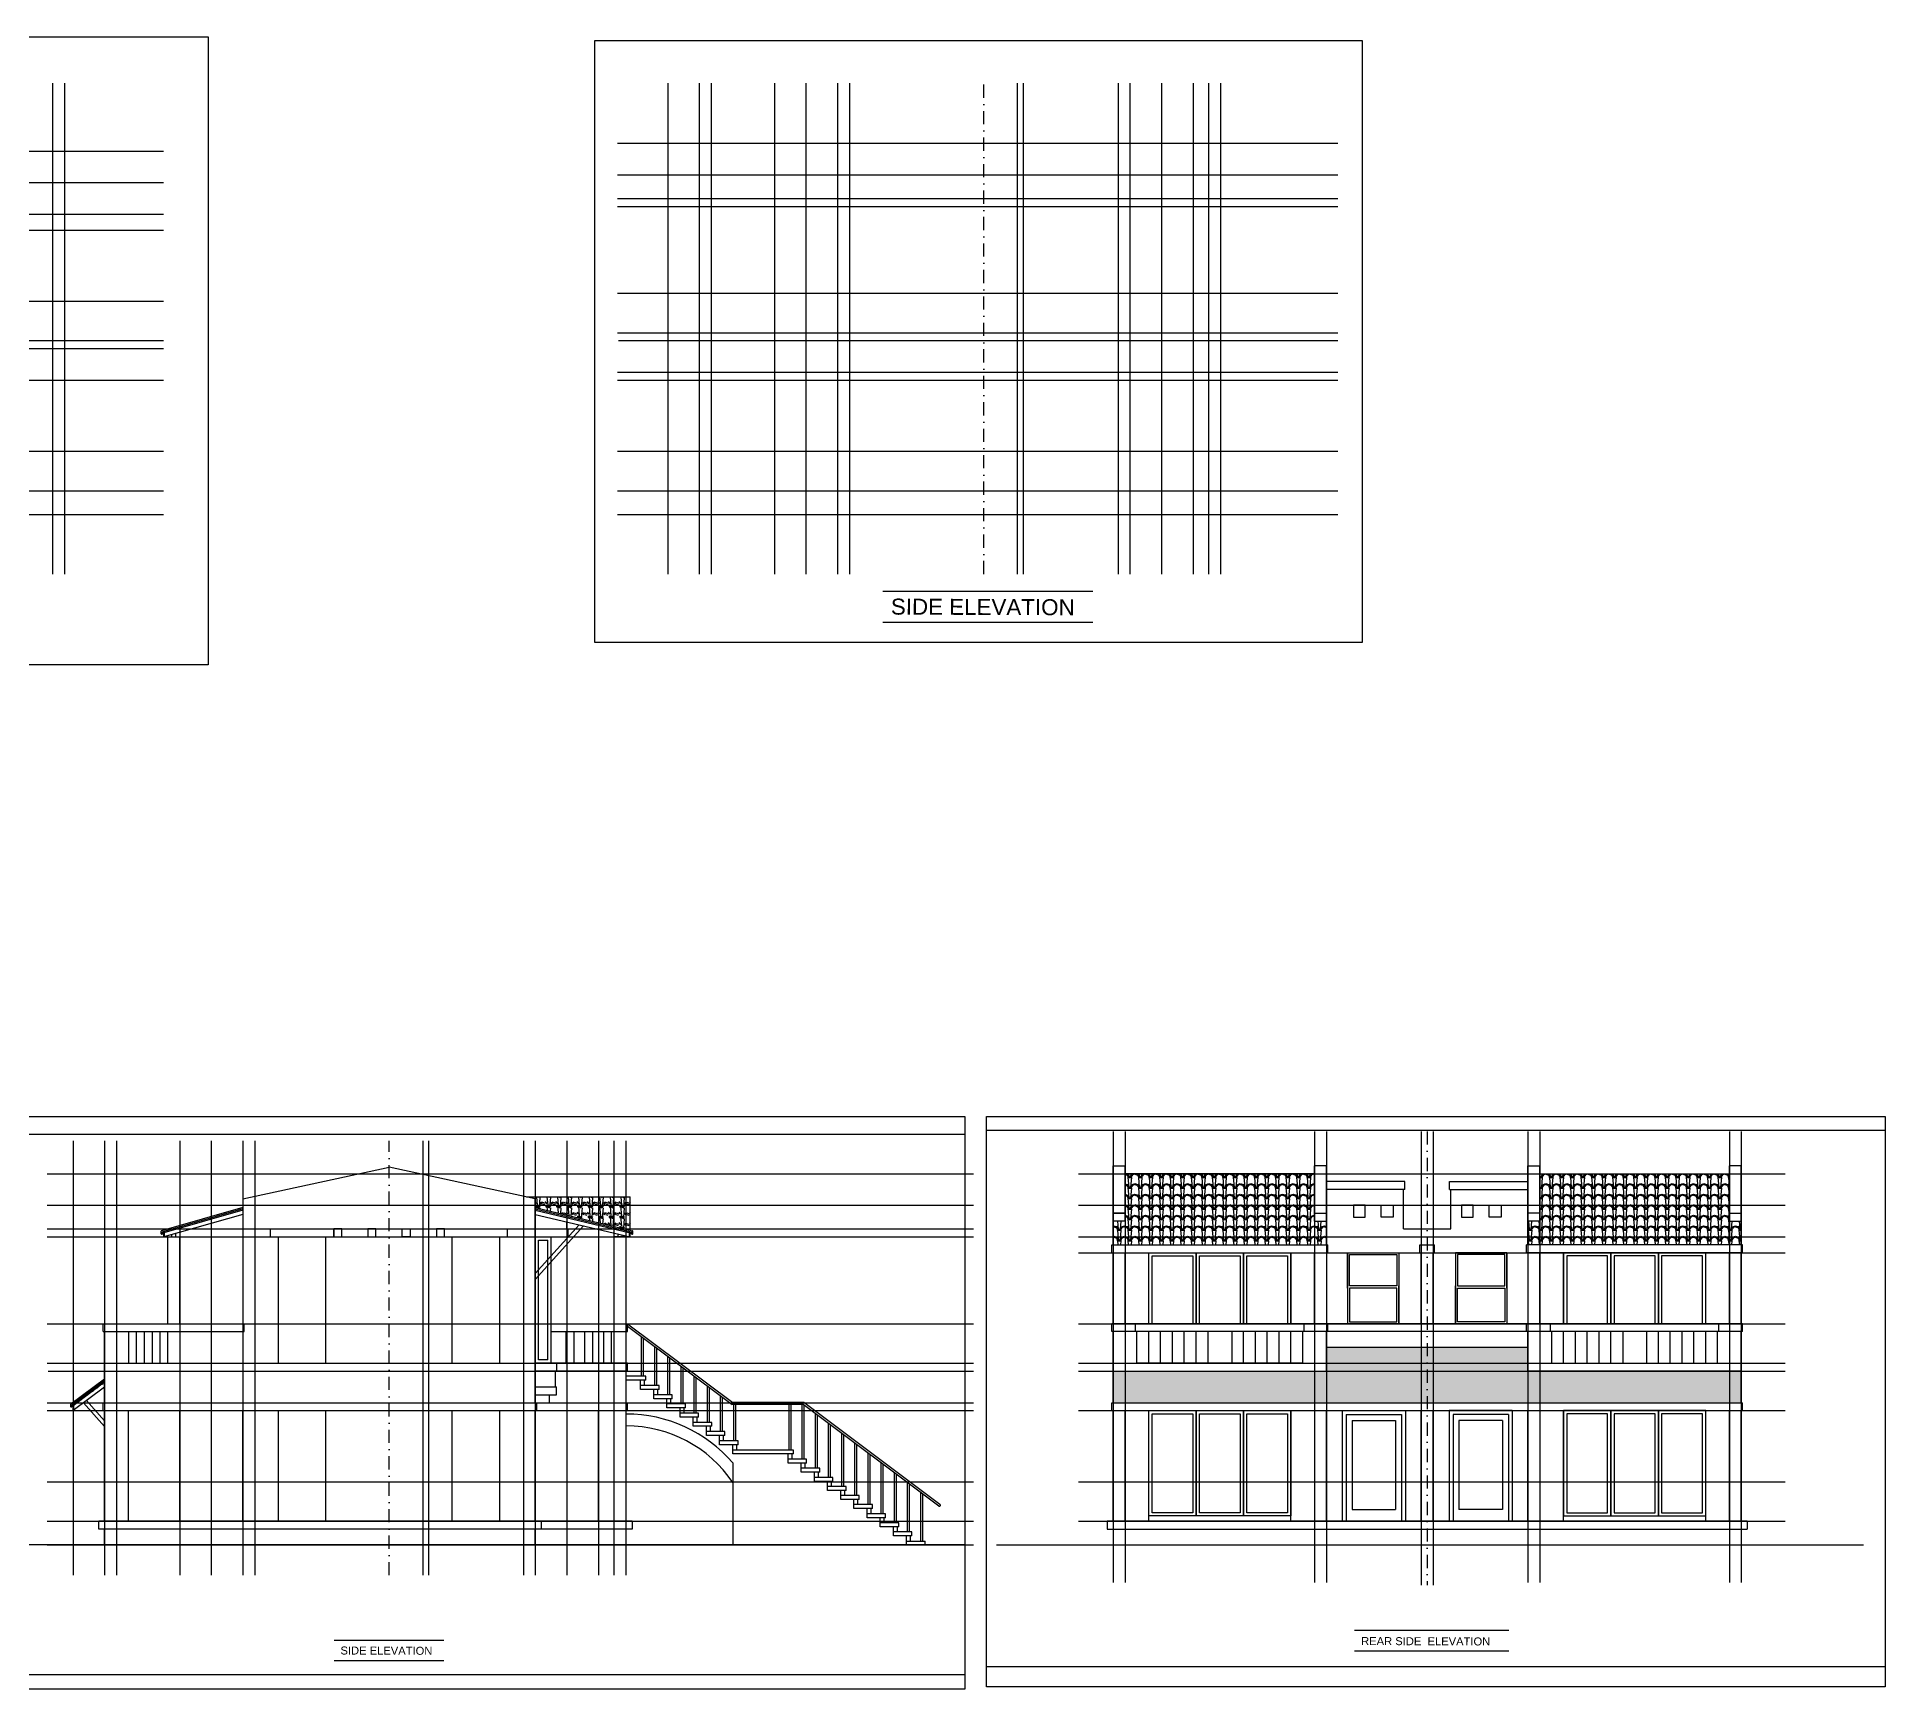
# Model space of a CAD drawing. Header units: inches. Extents: x 171009 to 352533, y -79956 to -38287.
# Drawn here: x 175677 to 177080, y -39542 to -38287 of the extents above; entities that cross this region are included whole.
import ezdxf

# ---------------------------------------------------------------- set-up
doc = ezdxf.new("R2010")
doc.units = ezdxf.units.IN
doc.header["$LTSCALE"] = 20
doc.header["$MEASUREMENT"] = 0
doc.linetypes.add('DASHDOT', pattern=[1, 0.5, -0.25, 0, -0.25])
doc.layers.get('0').update_dxf_attribs({"linetype": 'CONTINUOUS'})
for name, color, linetype in [('border', 230, 'CONTINUOUS'), ('COLUMN', 31, 'CONTINUOUS'), ('DOOR', 1, 'CONTINUOUS'), ('guide', 211, 'CONTINUOUS'), ('HANDRAIL', 1, 'CONTINUOUS'), ('KALKAAL', 7, 'CONTINUOUS'), ('TEXTS', 2, 'CONTINUOUS'), ('TILE', 22, 'CONTINUOUS'), ('wall', 13, 'CONTINUOUS'), ('WINDOW', 4, 'CONTINUOUS'), ('WOOD', 7, 'CONTINUOUS')]:
    doc.layers.add(name, color=color, linetype=linetype)
doc.layers.add('correct', color=230, linetype='CONTINUOUS', plot=False)
doc.styles.add('STYLE1', font='arial_B.ttf')
pattern_1 = [(274.9697, (152313.18203, -38313.605), (-7.999930456, 96.000008412), [7.387776, -177.306568]), (180, (152313.822, -38320.965), (-8, -8), [0.64, -7.36]), (0, (152305.822, -38321.605), (8, 8), [2.24, -5.76]), (90, (152308.062, -38321.605), (-8, 8), [0.8, -7.2]), (270, (152313.182, -38320.805), (8, -8), [0.8, -7.2]), (0, (152313.182, -38321.605), (8, 8), [0.64, -7.36]), (0, (152305.822, -38320.965), (8, 8), [1.6, -6.4]), (85.0303, (152307.42203, -38320.965), (7.999930456, 96.000008412), [7.387776, -177.306568]), (52.6961, (152307.42203, -38320.565), (-103.999887119, -136.0000859335), [2.112064, -209.094]), (18.4349, (152308.702, -38318.885), (16.00000348, 7.99998723), [2.023856, -23.27436]), (341.5651, (152310.622, -38318.245), (-16.00000348, 7.99998723), [2.023856, -23.27436]), (307.3039, (152312.54203, -38318.885), (103.999887119, -136.0000859335), [2.112064, -209.094]), (20.2249, (152309.10203, -38319.445), (-87.9999781147, -32.000066685), [1.61988, -160.367776]), (339.7751, (152310.62203, -38318.885), (87.9999781147, -32.000066685), [1.61988, -160.367776]), (307.4054, (152312.14203, -38319.445), (80.000079621, -103.99993972), [1.712072, -169.4954]), (52.5946, (152308.06203, -38320.805), (-80.000079621, -103.99993972), [1.712072, -169.4954])]
pattern_2 = [(274.9697, (7.36, 8), (-7.99993045606, 96.00000841214), [7.387776, -177.306568]), (180, (8, 0.64), (-8, -8), [0.64, -7.36]), (0, (0, 0), (8, 8), [2.24, -5.76]), (90, (2.24, 0), (-8, 8), [0.8, -7.2]), (270, (7.36, 0.8), (8, -8), [0.8, -7.2]), (0, (7.36, 0), (8, 8), [0.64, -7.36]), (0, (0, 0.64), (8, 8), [1.6, -6.4]), (85.0303, (1.6, 0.64), (7.99993045606, 96.00000841214), [7.387776, -177.306568]), (52.6961, (1.6, 1.04), (-103.99988711906, -136.0000859335), [2.112064, -209.094]), (18.4349, (2.88, 2.72), (16.000003477, 7.999987226), [2.023856, -23.27436]), (341.5651, (4.8, 3.36), (-16.000003477, 7.999987226), [2.023856, -23.27436]), (307.3039, (6.72, 2.72), (103.99988711906, -136.0000859335), [2.112064, -209.094]), (20.2249, (3.28, 2.16), (-87.9999781147, -32.0000666848), [1.61988, -160.367776]), (339.7751, (4.8, 2.72), (87.9999781147, -32.0000666848), [1.61988, -160.367776]), (307.4054, (6.32, 2.16), (80.0000796209, -103.99993971984), [1.712072, -169.4954]), (52.5946, (2.24, 0.8), (-80.0000796209, -103.99993971984), [1.712072, -169.4954])]

msp = doc.modelspace()

# ---------------------------------------------------------------- hatches: boundary and pattern name
at = {"layer": 'TILE'}
h = msp.add_hatch(dxfattribs=at)
h.set_pattern_fill('SPANTILE', color=256, scale=8, style=0)
h.set_pattern_definition(pattern_1)
h.paths.add_polyline_path([(176656.088, -39204.672), (176656.088, -39186.739), (176647.086, -39186.739), (176647.086, -39150.672), (176503.086, -39150.672), (176503.086, -39186.739), (176494.085, -39186.739), (176494.085, -39204.672)])
h = msp.add_hatch(dxfattribs=at)
h.set_pattern_fill('SPANTILE', color=256, scale=8, style=0)
h.set_pattern_definition(pattern_1)
h.paths.add_polyline_path([(176971.088, -39204.672), (176971.088, -39186.739), (176962.086, -39186.739), (176962.086, -39150.672), (176818.086, -39150.672), (176818.086, -39186.739), (176809.085, -39186.739), (176809.085, -39204.672)])
h = msp.add_hatch(dxfattribs=at)
h.set_pattern_fill('SPANTILE', color=256, scale=8, style=0)
h.set_pattern_definition(pattern_2)
h.paths.add_polyline_path([(176127.257, -39168.252), (176048.69, -39168.252), (176055.258, -39169.672), (176055.258, -39176.392), (176127.257, -39193.569)])
h = msp.add_hatch(dxfattribs=at)
h.set_pattern_fill('SPANTILE', color=256, scale=8, style=0)
h.set_pattern_definition(pattern_2)
h.paths.add_polyline_path([(176656.086, -39282.672), (176656.086, -39300.672), (176494.085, -39300.672), (176494.085, -39324.672), (176971.088, -39324.672), (176971.088, -39300.672), (176809.086, -39300.672), (176809.086, -39282.672)])

# ---------------------------------------------------------------- linework, layer by layer
for p, q in [((176656.088, -39144.672), (176647.086, -39144.672)), ((176647.086, -39180.672), (176647.086, -39144.672)), ((176656.088, -39180.672), (176656.088, -39144.672)), ((176809.085, -39144.672), (176818.086, -39144.672)), ((176809.085, -39180.672), (176809.085, -39144.672)), ((176818.086, -39180.672), (176818.086, -39144.672)), ((176971.088, -39144.672), (176962.086, -39144.672)), ((176962.086, -39180.672), (176962.086, -39144.672)), ((176971.088, -39180.672), (176971.088, -39144.672)), ((176647.086, -39180.672), (176656.088, -39180.672)), ((176818.086, -39180.672), (176809.085, -39180.672)), ((176962.086, -39180.672), (176971.088, -39180.672)), ((176530.085, -39294.672), (176530.085, -39270.672)), ((176539.085, -39294.672), (176539.085, -39270.672)), ((176548.085, -39294.672), (176548.085, -39270.672)), ((176557.085, -39294.672), (176557.085, -39270.672)), ((176593.086, -39294.672), (176593.086, -39270.672)), ((176602.086, -39294.672), (176602.086, -39270.672)), ((176611.086, -39294.672), (176611.086, -39270.672)), ((176620.086, -39294.672), (176620.086, -39270.672)), ((176845.086, -39294.672), (176845.086, -39270.672)), ((176854.086, -39294.672), (176854.086, -39270.672)), ((176863.086, -39294.672), (176863.086, -39270.672)), ((176872.086, -39294.672), (176872.086, -39270.672)), ((176908.088, -39294.672), (176908.088, -39270.672)), ((176917.088, -39294.672), (176917.088, -39270.672)), ((176926.088, -39294.672), (176926.088, -39270.672)), ((176935.088, -39294.672), (176935.088, -39270.672)), ((176139.258, -39304.572), (176124.258, -39304.572)), ((176139.258, -39307.572), (176124.258, -39307.572)), ((176135.258, -39314.572), (176135.258, -39307.572)), ((176138.258, -39311.572), (176138.258, -39307.572)), ((176139.258, -39307.572), (176139.258, -39304.572)), ((176149.258, -39311.572), (176135.258, -39311.572)), ((176149.258, -39314.572), (176135.258, -39314.572)), ((176145.258, -39321.572), (176145.258, -39314.572)), ((176159.258, -39318.572), (176145.258, -39318.572)), ((176159.258, -39321.572), (176145.258, -39321.572)), ((176148.258, -39318.572), (176148.258, -39314.572)), ((176149.258, -39314.572), (176149.258, -39311.572)), ((176155.258, -39328.572), (176155.258, -39321.572)), ((176158.258, -39325.572), (176158.258, -39321.572)), ((176159.258, -39321.572), (176159.258, -39318.572)), ((176169.258, -39325.572), (176155.258, -39325.572)), ((176169.258, -39328.572), (176155.258, -39328.572)), ((176165.258, -39335.572), (176165.258, -39328.572)), ((176179.258, -39332.572), (176165.258, -39332.572)), ((176179.258, -39335.572), (176165.258, -39335.572)), ((176168.258, -39332.572), (176168.258, -39328.572)), ((176169.258, -39328.572), (176169.258, -39325.572)), ((176175.258, -39342.572), (176175.258, -39335.572)), ((176178.258, -39339.572), (176178.258, -39335.572)), ((176179.258, -39335.572), (176179.258, -39332.572)), ((176189.258, -39339.572), (176175.258, -39339.572)), ((176189.258, -39342.572), (176175.258, -39342.572)), ((176185.258, -39349.572), (176185.258, -39342.572)), ((176199.258, -39346.572), (176185.258, -39346.572)), ((176199.258, -39349.572), (176185.258, -39349.572)), ((176188.258, -39346.572), (176188.258, -39342.572)), ((176189.258, -39342.572), (176189.258, -39339.572)), ((176195.258, -39356.572), (176195.258, -39349.572)), ((176198.258, -39353.572), (176198.258, -39349.572)), ((176199.258, -39349.572), (176199.258, -39346.572)), ((176209.258, -39353.572), (176195.258, -39353.572)), ((176209.258, -39356.572), (176195.258, -39356.572)), ((176205.258, -39363.572), (176205.258, -39356.572)), ((176251.258, -39360.572), (176205.258, -39360.572)), ((176251.258, -39363.572), (176205.258, -39363.572)), ((176208.258, -39360.572), (176208.258, -39356.572)), ((176209.258, -39356.572), (176209.258, -39353.572)), ((176247.258, -39370.572), (176247.258, -39363.572)), ((176250.258, -39367.572), (176250.258, -39363.572)), ((176251.258, -39363.572), (176251.258, -39360.572)), ((176205.258, -39370.4), (176205.258, -39432.672)), ((176261.258, -39367.572), (176247.258, -39367.572)), ((176261.258, -39370.572), (176247.258, -39370.572)), ((176257.258, -39377.472), (176257.258, -39370.572)), ((176271.258, -39374.472), (176257.258, -39374.472)), ((176271.258, -39377.472), (176257.258, -39377.472)), ((176260.258, -39374.472), (176260.258, -39370.572)), ((176261.258, -39370.572), (176261.258, -39367.572)), ((176267.258, -39384.372), (176267.258, -39377.472)), ((176270.258, -39381.372), (176270.258, -39377.472)), ((176271.258, -39377.472), (176271.258, -39374.472)), ((176281.258, -39381.372), (176267.258, -39381.372)), ((176281.258, -39384.372), (176267.258, -39384.372)), ((176277.258, -39391.272), (176277.258, -39384.372)), ((176291.258, -39388.272), (176277.258, -39388.272)), ((176291.258, -39391.272), (176277.258, -39391.272)), ((176280.258, -39388.272), (176280.258, -39384.372)), ((176281.258, -39384.372), (176281.258, -39381.372)), ((176287.258, -39398.172), (176287.258, -39391.272)), ((176290.258, -39395.172), (176290.258, -39391.272)), ((176291.258, -39391.272), (176291.258, -39388.272)), ((176301.258, -39395.172), (176287.258, -39395.172)), ((176301.258, -39398.172), (176287.258, -39398.172)), ((176297.258, -39405.072), (176297.258, -39398.172)), ((176311.258, -39402.072), (176297.258, -39402.072)), ((176311.258, -39405.072), (176297.258, -39405.072)), ((176300.258, -39402.072), (176300.258, -39398.172)), ((176301.258, -39398.172), (176301.258, -39395.172)), ((176307.258, -39411.972), (176307.258, -39405.072)), ((176310.258, -39408.972), (176310.258, -39405.072)), ((176311.258, -39405.072), (176311.258, -39402.072)), ((176321.258, -39408.972), (176307.258, -39408.972)), ((176321.258, -39411.972), (176307.258, -39411.972)), ((176317.258, -39418.872), (176317.258, -39411.972)), ((176331.258, -39415.872), (176317.258, -39415.872)), ((176331.258, -39418.872), (176317.258, -39418.872)), ((176320.258, -39415.872), (176320.258, -39411.972)), ((176321.258, -39411.972), (176321.258, -39408.972)), ((176327.258, -39425.772), (176327.258, -39418.872)), ((176330.258, -39422.772), (176330.258, -39418.872)), ((176331.258, -39418.872), (176331.258, -39415.872)), ((176341.258, -39422.772), (176327.258, -39422.772)), ((176341.258, -39425.772), (176327.258, -39425.772)), ((176337.258, -39432.672), (176337.258, -39425.772)), ((176337.258, -39429.672), (176351.258, -39429.672)), ((176337.258, -39432.672), (176351.258, -39432.672)), ((176340.258, -39429.672), (176340.258, -39425.772)), ((176341.258, -39425.772), (176341.258, -39422.772)), ((176351.258, -39432.672), (176351.258, -39429.672))]:
    msp.add_line(p, q)
at = {"color": 7}
for p, q in [((175752.268, -39270.672), (175752.268, -39294.672)), ((175758.268, -39270.672), (175758.268, -39294.672)), ((175764.268, -39270.672), (175764.268, -39294.672)), ((175770.268, -39270.672), (175770.268, -39294.672)), ((176070.258, -39300.672), (176070.258, -39312.672)), ((176055.258, -39312.672), (176071.258, -39312.672)), ((176055.258, -39318.672), (176071.258, -39318.672)), ((176065.758, -39318.672), (176065.758, -39324.672)), ((176071.258, -39318.672), (176071.258, -39312.672))]:
    msp.add_line(p, q, dxfattribs=at)
at = {"color": 3}
for points in [[(175662.308, -39107.219), (176381.456, -39107.219), (176381.456, -39542.117), (175662.308, -39542.117)], [(176397.8, -39107.219), (177080.227, -39107.219), (177080.227, -39540.53), (176397.8, -39540.53)]]:
    msp.add_lwpolyline(points, close=True, dxfattribs=at)
for points in [[(176676.497, -39183.672), (176685.497, -39183.672), (176685.497, -39174.672), (176676.497, -39174.672)], [(176706.629, -39183.672), (176697.629, -39183.672), (176697.629, -39174.672), (176706.629, -39174.672)], [(176758.543, -39183.672), (176767.543, -39183.672), (176767.543, -39174.672), (176758.543, -39174.672)], [(176788.675, -39183.672), (176779.675, -39183.672), (176779.675, -39174.672), (176788.675, -39174.672)], [(175902.258, -39198.672), (175908.258, -39198.672), (175908.258, -39192.672), (175902.258, -39192.672)], [(175928.231, -39198.672), (175934.231, -39198.672), (175934.231, -39192.672), (175928.231, -39192.672)], [(175960.294, -39198.672), (175954.294, -39198.672), (175954.294, -39192.672), (175960.294, -39192.672)], [(175980.258, -39198.672), (175986.258, -39198.672), (175986.258, -39192.672), (175980.258, -39192.672)]]:
    msp.add_lwpolyline(points, close=True)
for radius, start, end in [(106.363, 40.626227, 90.147164), (97.363, 33.990438, 90.160768)]:
    msp.add_arc((176124.531, -39439.655), radius, start, end)
at = {"layer": 'border', "ltscale": 5}
for p, q in [((176381.456, -39120.857), (175662.308, -39120.857)), ((177080.227, -39117.948), (176397.8, -39117.948)), ((176381.456, -39531.442), (175662.308, -39531.442)), ((177080.227, -39525.367), (176397.8, -39525.367))]:
    msp.add_line(p, q, dxfattribs=at)
at = {"layer": 'COLUMN', "color": 7}
for p, q in [((176494.086, -39210.672), (176494.086, -39264.672)), ((176503.086, -39264.672), (176503.086, -39210.672)), ((176647.086, -39264.672), (176647.086, -39210.672)), ((176656.086, -39210.672), (176656.086, -39264.672)), ((176809.086, -39210.672), (176809.086, -39264.672)), ((176818.086, -39264.672), (176818.086, -39210.672)), ((176962.086, -39264.672), (176962.086, -39210.672)), ((176971.086, -39264.672), (176971.086, -39210.672)), ((176971.086, -39210.672), (176971.086, -39264.672)), ((176494.085, -39414.672), (176494.085, -39330.672)), ((176503.085, -39414.672), (176503.085, -39330.672)), ((176647.086, -39330.672), (176647.086, -39414.672)), ((176656.086, -39414.672), (176656.086, -39330.672)), ((176728.086, -39414.672), (176728.086, -39330.672)), ((176737.086, -39414.672), (176737.086, -39330.672)), ((176809.086, -39414.672), (176809.086, -39330.672)), ((176818.086, -39330.672), (176818.086, -39414.672)), ((176962.088, -39414.672), (176962.088, -39330.672)), ((176971.088, -39414.672), (176971.088, -39330.672))]:
    msp.add_line(p, q, dxfattribs=at)
at = {"layer": 'correct', "color": 3}
for points in [[(175135.158, -38287.295), (175806.81, -38287.295), (175806.81, -38764.269), (175135.158, -38764.269)], [(176100.463, -38289.947), (176683.247, -38289.947), (176683.247, -38747.187), (176100.463, -38747.187)]]:
    msp.add_lwpolyline(points, close=True, dxfattribs=at)
at = {"layer": 'DOOR'}
for p, q in [((176667.967, -39330.672), (176715.967, -39330.672)), ((176667.967, -39330.672), (176667.967, -39414.672)), ((176670.967, -39333.672), (176712.967, -39333.672)), ((176670.967, -39333.672), (176670.967, -39414.672)), ((176712.967, -39333.672), (176712.967, -39414.672)), ((176715.967, -39330.672), (176715.967, -39414.672)), ((176797.205, -39330.672), (176749.205, -39330.672)), ((176749.205, -39330.672), (176749.205, -39414.672)), ((176794.205, -39333.672), (176752.205, -39333.672)), ((176752.205, -39333.672), (176752.205, -39414.672)), ((176794.205, -39333.672), (176794.205, -39414.672)), ((176797.205, -39330.672), (176797.205, -39414.672)), ((176675.467, -39338.172), (176708.467, -39338.172)), ((176675.467, -39338.172), (176675.467, -39405.672)), ((176708.467, -39338.172), (176708.467, -39405.672)), ((176789.705, -39338.172), (176756.705, -39338.172)), ((176756.705, -39338.172), (176756.705, -39405.672)), ((176789.705, -39338.172), (176789.705, -39405.672)), ((176675.467, -39405.672), (176708.467, -39405.672)), ((176789.705, -39405.672), (176756.705, -39405.672))]:
    msp.add_line(p, q, dxfattribs=at)
at = {"layer": 'guide'}
for p, q in [((175688.691, -38322.465), (175688.691, -38695.323)), ((175697.693, -38322.465), (175697.693, -38695.323)), ((176155.805, -38322.465), (176155.805, -38695.323)), ((176179.805, -38322.465), (176179.805, -38695.323)), ((176188.805, -38322.465), (176188.805, -38695.323)), ((176236.805, -38322.465), (176236.805, -38695.323)), ((176260.805, -38322.465), (176260.805, -38695.323)), ((176284.805, -38322.465), (176284.805, -38695.323)), ((176293.805, -38322.465), (176293.805, -38695.323)), ((176421.305, -38322.465), (176421.305, -38695.323)), ((176425.805, -38322.465), (176425.805, -38695.323)), ((176497.805, -38322.465), (176497.805, -38695.323)), ((176506.805, -38322.465), (176506.805, -38695.323)), ((176530.805, -38322.465), (176530.805, -38695.323)), ((176554.805, -38322.465), (176554.805, -38695.323)), ((176566.805, -38695.323), (176566.805, -38322.465)), ((176575.805, -38695.323), (176575.805, -38322.465)), ((175704.258, -39125.65), (175704.258, -39455.677)), ((175728.258, -39125.65), (175728.258, -39455.677)), ((175737.258, -39125.65), (175737.258, -39455.677)), ((175785.258, -39125.65), (175785.258, -39455.677)), ((175809.258, -39125.65), (175809.258, -39455.677)), ((175833.258, -39125.65), (175833.258, -39455.677)), ((175842.258, -39125.65), (175842.258, -39455.677)), ((175969.758, -39125.65), (175969.758, -39455.677)), ((175974.258, -39125.65), (175974.258, -39455.677)), ((176046.258, -39125.65), (176046.258, -39455.677)), ((176055.258, -39125.65), (176055.258, -39455.677)), ((176079.258, -39125.65), (176079.258, -39455.677)), ((176103.258, -39125.65), (176103.258, -39455.677)), ((176115.258, -39455.677), (176115.258, -39125.65)), ((176124.258, -39455.677), (176124.258, -39125.65)), ((176494.085, -39118.579), (176494.085, -39461.135)), ((176503.086, -39118.579), (176503.086, -39461.135)), ((176647.086, -39118.579), (176647.086, -39461.135)), ((176656.086, -39118.579), (176656.086, -39461.135)), ((176728.086, -39118.579), (176728.086, -39463.12)), ((176737.086, -39118.579), (176737.086, -39463.12)), ((176809.086, -39118.579), (176809.086, -39461.135)), ((176818.086, -39118.579), (176818.086, -39461.135)), ((176962.086, -39118.579), (176962.086, -39461.135)), ((176971.088, -39118.579), (176971.088, -39461.135))]:
    msp.add_line(p, q, dxfattribs=at)
at = {"layer": 'guide', "linetype": 'DASHDOT'}
for p, q in [((176395.81, -38695.323), (176395.81, -38322.465)), ((175944.263, -39455.677), (175944.263, -39125.65)), ((176732.586, -39118.579), (176732.586, -39463.12))]:
    msp.add_line(p, q, dxfattribs=at)
at = {"layer": 'guide', "color": 3}
for p, q in [((175157.696, -38373.951), (175772.897, -38373.951)), ((175157.696, -38397.951), (175772.897, -38397.951)), ((175157.696, -38517.951), (175772.897, -38517.951)), ((175157.696, -38523.951), (175772.897, -38523.951)), ((176467.839, -39150.672), (177004.498, -39150.672)), ((176467.839, -39174.672), (177004.498, -39174.672)), ((176467.839, -39294.672), (177004.498, -39294.672)), ((176467.839, -39300.672), (177004.498, -39300.672))]:
    msp.add_line(p, q, dxfattribs=at)
at = {"layer": 'guide', "color": 3, "linetype": 'Continuous'}
for p, q in [((176117.827, -38367.951), (176664.789, -38367.951)), ((176117.827, -38391.951), (176664.789, -38391.951)), ((176117.827, -38511.951), (176664.789, -38511.951)), ((176118.502, -38517.951), (176664.789, -38517.951)), ((175684.601, -39150.672), (176388.058, -39150.672)), ((175684.601, -39174.672), (176388.058, -39174.672)), ((175684.601, -39294.672), (176388.058, -39294.672)), ((175685.275, -39300.672), (176388.058, -39300.672))]:
    msp.add_line(p, q, dxfattribs=at)
at = {"layer": 'guide', "color": 1, "linetype": 'Continuous'}
for p, q in [((176117.827, -38409.951), (176664.789, -38409.951)), ((176117.827, -38415.951), (176664.789, -38415.951)), ((176117.827, -38541.951), (176664.789, -38541.951)), ((176117.827, -38547.951), (176664.789, -38547.951)), ((175684.601, -39192.672), (176388.058, -39192.672)), ((175684.601, -39198.672), (176388.058, -39198.672)), ((175684.601, -39324.672), (176388.058, -39324.672)), ((175684.601, -39330.672), (176388.058, -39330.672))]:
    msp.add_line(p, q, dxfattribs=at)
at = {"layer": 'guide', "color": 1}
for p, q in [((175157.696, -38421.951), (175772.897, -38421.951)), ((175157.696, -38433.951), (175772.897, -38433.951)), ((175157.696, -38547.951), (175772.897, -38547.951)), ((176467.839, -39198.672), (177004.498, -39198.672)), ((176467.839, -39210.672), (177004.498, -39210.672)), ((176467.839, -39330.672), (177004.498, -39330.672))]:
    msp.add_line(p, q, dxfattribs=at)
at = {"layer": 'guide', "color": 5}
for p, q in [((175157.696, -38487.951), (175772.897, -38487.951)), ((175157.696, -38601.951), (175772.897, -38601.951)), ((176467.839, -39264.672), (177004.498, -39264.672)), ((176467.839, -39384.672), (177004.498, -39384.672))]:
    msp.add_line(p, q, dxfattribs=at)
at = {"layer": 'guide', "color": 5, "linetype": 'Continuous'}
for p, q in [((176117.827, -38481.951), (176664.789, -38481.951)), ((176117.827, -38601.951), (176664.789, -38601.951)), ((175684.601, -39264.672), (176388.058, -39264.672)), ((175684.601, -39384.672), (176388.058, -39384.672))]:
    msp.add_line(p, q, dxfattribs=at)
at = {"layer": 'guide', "color": 13}
for p, q in [((175157.696, -38631.951), (175772.897, -38631.951)), ((175157.696, -38649.951), (175772.897, -38649.951)), ((176467.839, -39414.672), (177004.498, -39414.672)), ((176467.839, -39432.672), (177004.498, -39432.672))]:
    msp.add_line(p, q, dxfattribs=at)
at = {"layer": 'guide', "color": 13, "linetype": 'Continuous'}
for p, q in [((176117.827, -38631.951), (176664.789, -38631.951)), ((176117.827, -38649.951), (176664.789, -38649.951)), ((175684.601, -39414.672), (176388.058, -39414.672)), ((175684.601, -39432.672), (176388.058, -39432.672))]:
    msp.add_line(p, q, dxfattribs=at)
at = {"layer": 'HANDRAIL'}
for p, q in [((176125.258, -39264.672), (176205.258, -39324.572)), ((176125.258, -39266.546), (176204.759, -39326.072)), ((176136.008, -39304.572), (176136.008, -39274.595)), ((176137.508, -39304.572), (176137.508, -39275.718)), ((176146.008, -39311.572), (176146.008, -39282.082)), ((176147.508, -39311.572), (176147.508, -39283.205)), ((176156.008, -39318.572), (176156.008, -39289.57)), ((176157.508, -39318.572), (176157.508, -39290.693)), ((176166.008, -39325.572), (176166.008, -39297.057)), ((176167.508, -39325.572), (176167.508, -39298.18)), ((176176.008, -39332.572), (176176.008, -39304.545)), ((176177.508, -39332.572), (176177.508, -39305.668)), ((176186.008, -39339.572), (176186.008, -39312.032)), ((176187.508, -39339.572), (176187.508, -39313.155)), ((176196.008, -39346.572), (176196.008, -39319.52)), ((176197.508, -39346.572), (176197.508, -39320.643)), ((176258.772, -39326.072), (176204.759, -39326.072)), ((176259.271, -39324.572), (176205.258, -39324.572)), ((176206.008, -39353.572), (176206.008, -39326.072)), ((176207.508, -39353.572), (176207.508, -39326.072)), ((176248.008, -39360.572), (176248.008, -39326.072)), ((176249.508, -39360.572), (176249.508, -39326.072)), ((176258.008, -39367.572), (176258.008, -39326.072)), ((176361.666, -39403.114), (176258.772, -39326.072)), ((176362.565, -39401.913), (176259.271, -39324.572)), ((176259.508, -39367.572), (176259.508, -39326.623)), ((176268.008, -39374.472), (176268.008, -39332.987)), ((176269.508, -39374.472), (176269.508, -39334.11)), ((176278.008, -39381.372), (176278.008, -39340.475)), ((176279.508, -39381.372), (176279.508, -39341.598)), ((176288.008, -39388.272), (176288.008, -39347.962)), ((176289.508, -39388.272), (176289.508, -39349.085)), ((176298.008, -39395.172), (176298.008, -39355.45)), ((176299.508, -39395.172), (176299.508, -39356.573)), ((176308.008, -39402.072), (176308.008, -39362.937)), ((176309.508, -39402.072), (176309.508, -39364.06)), ((176318.008, -39408.972), (176318.008, -39370.425)), ((176319.508, -39408.972), (176319.508, -39371.548)), ((176328.008, -39415.872), (176328.008, -39377.912)), ((176329.508, -39415.872), (176329.508, -39379.035)), ((176338.008, -39422.772), (176338.008, -39385.4)), ((176339.508, -39422.772), (176339.508, -39386.523)), ((176348.008, -39429.672), (176348.008, -39392.326)), ((176349.508, -39429.672), (176349.508, -39394.01))]:
    msp.add_line(p, q, dxfattribs=at)
msp.add_arc((176362.208, -39402.582), 0.759, 224.455467, 61.896466, dxfattribs=at)
at = {"layer": 'KALKAAL'}
for p, q in [((175776.268, -39264.672), (175776.268, -39198.672)), ((175776.268, -39198.672), (175785.258, -39198.672)), ((175785.258, -39264.672), (175785.258, -39198.672)), ((176115.258, -39264.672), (176115.258, -39198.672)), ((176124.258, -39198.672), (176115.258, -39198.672)), ((176124.258, -39264.672), (176124.258, -39198.672))]:
    msp.add_line(p, q, dxfattribs=at)
at = {"layer": 'TEXTS'}
for p, q in [((176478.695, -38708.448), (176319.19, -38708.448)), ((176478.695, -38732.135), (176319.19, -38732.135)), ((176794.488, -39497.661), (176677.438, -39497.661)), ((175985.944, -39505.34), (175902.582, -39505.34)), ((176794.488, -39513.223), (176677.438, -39513.223)), ((175985.944, -39520.784), (175902.582, -39520.784))]:
    msp.add_line(p, q, dxfattribs=at)
at = {"layer": 'TILE'}
for p, q in [((175833.268, -39176.392), (175771.535, -39193.982)), ((175833.268, -39177.432), (175772.535, -39194.737)), ((176055.258, -39176.392), (176128.99, -39193.982)), ((176055.258, -39177.432), (176127.99, -39194.737)), ((175771.172, -39196.269), (175771.172, -39194.463)), ((175772.172, -39196.357), (175772.172, -39195.218)), ((176128.353, -39196.357), (176128.353, -39195.218)), ((176129.353, -39196.269), (176129.353, -39194.463)), ((175728.258, -39306.664), (175702.657, -39325.635)), ((175728.258, -39307.909), (175703.657, -39326.139)), ((175702.454, -39326.037), (175702.454, -39327.469)), ((175703.454, -39326.54), (175703.454, -39327.469))]:
    msp.add_line(p, q, dxfattribs=at)
for centre, radius, start, end in [((175771.672, -39194.463), 0.5, 105.904075, 180), ((175772.672, -39195.218), 0.5, 105.904075, 180), ((176127.853, -39195.218), 0.5, 0, 74.095925), ((176128.853, -39194.463), 0.5, 0, 74.095925), ((175771.689, -39196.114), 0.54, 196.725103, 333.297902), ((176128.836, -39196.114), 0.54, 206.702098, 343.274897), ((175702.954, -39326.037), 0.5, 126.53891, 180), ((175702.954, -39327.172), 0.582, 210.717478, 329.282522), ((175703.954, -39326.54), 0.5, 126.53891, 180)]:
    msp.add_arc(centre, radius, start, end, dxfattribs=at)
at = {"layer": 'wall'}
for p, q in [((175833.268, -39169.672), (175944.263, -39145.672)), ((176055.258, -39169.672), (175944.263, -39145.672)), ((176647.086, -39150.672), (176503.086, -39150.672)), ((176818.086, -39150.672), (176962.086, -39150.672)), ((176715.586, -39156.672), (176656.088, -39156.672)), ((176715.586, -39162.672), (176656.088, -39162.672)), ((176714.586, -39192.672), (176714.586, -39162.672)), ((176715.586, -39162.672), (176715.586, -39156.672)), ((176749.586, -39156.672), (176809.085, -39156.672)), ((176749.586, -39162.672), (176749.586, -39156.672)), ((176749.586, -39162.672), (176809.085, -39162.672)), ((176750.586, -39192.672), (176750.586, -39162.672)), ((175833.268, -39169.672), (175833.26, -39264.672)), ((176048.69, -39168.252), (176127.257, -39168.252)), ((176055.258, -39324.672), (176055.258, -39169.672)), ((176127.257, -39193.489), (176127.257, -39168.252)), ((176503.086, -39180.672), (176494.085, -39180.672)), ((176494.085, -39186.739), (176494.085, -39180.672)), ((176503.086, -39186.739), (176503.086, -39180.672)), ((176647.086, -39186.739), (176647.086, -39180.672)), ((176647.086, -39180.672), (176656.088, -39180.672)), ((176656.088, -39186.739), (176656.088, -39180.672)), ((176809.085, -39186.739), (176809.085, -39180.672)), ((176818.086, -39180.672), (176809.085, -39180.672)), ((176818.086, -39186.739), (176818.086, -39180.672)), ((176962.086, -39186.739), (176962.086, -39180.672)), ((176962.086, -39180.672), (176971.088, -39180.672)), ((176971.088, -39186.739), (176971.088, -39180.672)), ((175773.268, -39195.568), (175773.268, -39194.528)), ((175773.768, -39195.426), (175773.768, -39194.386)), ((175854.258, -39192.672), (175902.258, -39192.672)), ((175854.258, -39198.672), (175854.258, -39192.672)), ((175902.258, -39198.672), (175902.258, -39192.672)), ((175986.258, -39192.672), (176034.258, -39192.672)), ((175986.258, -39198.672), (175986.258, -39192.672)), ((176034.258, -39198.672), (176034.258, -39192.672)), ((176055.258, -39192.672), (176080.258, -39192.672)), ((176079.258, -39192.672), (176079.258, -39187.29)), ((176080.258, -39198.672), (176080.258, -39192.672)), ((176126.757, -39195.426), (176126.757, -39194.386)), ((176127.257, -39195.568), (176127.257, -39194.528)), ((176503.086, -39186.739), (176494.085, -39186.739)), ((176494.085, -39204.672), (176494.085, -39186.739)), ((176647.086, -39186.739), (176656.088, -39186.739)), ((176656.088, -39204.672), (176656.088, -39186.739)), ((176714.586, -39192.672), (176750.586, -39192.672)), ((176818.086, -39186.739), (176809.085, -39186.739)), ((176809.085, -39204.672), (176809.085, -39186.739)), ((176962.086, -39186.739), (176971.088, -39186.739)), ((176971.088, -39204.672), (176971.088, -39186.739)), ((175854.258, -39198.672), (175902.258, -39198.672)), ((175860.258, -39294.672), (175860.258, -39198.672)), ((175896.258, -39294.672), (175896.258, -39198.672)), ((175986.258, -39198.672), (176034.258, -39198.672)), ((175992.258, -39294.672), (175992.258, -39198.672)), ((175992.258, -39198.672), (176028.258, -39198.672)), ((176028.258, -39294.672), (176028.258, -39198.672)), ((176055.258, -39198.672), (176080.258, -39198.672)), ((176493.085, -39204.672), (176657.086, -39204.672)), ((176493.085, -39210.672), (176493.085, -39204.672)), ((176657.086, -39210.672), (176657.086, -39204.672)), ((176727.086, -39204.672), (176738.086, -39204.672)), ((176727.086, -39210.672), (176727.086, -39204.672)), ((176738.086, -39210.672), (176738.086, -39204.672)), ((176972.088, -39204.672), (176808.086, -39204.672)), ((176808.086, -39210.672), (176808.086, -39204.672)), ((176972.088, -39210.672), (176972.088, -39204.672)), ((176493.085, -39210.672), (176657.086, -39210.672)), ((176494.086, -39264.672), (176494.086, -39210.672)), ((176521.086, -39264.672), (176521.086, -39210.672)), ((176629.086, -39264.672), (176629.086, -39210.672)), ((176672.063, -39210.672), (176672.063, -39264.672)), ((176672.063, -39210.672), (176711.063, -39210.672)), ((176711.063, -39210.672), (176711.063, -39264.672)), ((176727.086, -39210.672), (176738.086, -39210.672)), ((176728.086, -39264.672), (176728.086, -39210.672)), ((176737.086, -39264.672), (176737.086, -39210.672)), ((176754.109, -39210.672), (176754.109, -39264.672)), ((176754.109, -39210.672), (176793.109, -39210.672)), ((176793.109, -39210.672), (176793.109, -39264.672)), ((176972.088, -39210.672), (176808.086, -39210.672)), ((176836.086, -39264.672), (176836.086, -39210.672)), ((176944.086, -39264.672), (176944.086, -39210.672)), ((175727.258, -39264.672), (175834.258, -39264.672)), ((175727.258, -39270.672), (175727.258, -39264.672)), ((175834.258, -39270.672), (175834.258, -39264.672)), ((176067.258, -39264.672), (176125.258, -39264.672)), ((176125.258, -39270.672), (176125.258, -39264.672)), ((176972.088, -39264.672), (176493.085, -39264.672)), ((176493.085, -39270.672), (176493.085, -39264.672)), ((176511.085, -39270.672), (176511.085, -39264.672)), ((176639.086, -39270.672), (176639.086, -39264.672)), ((176657.086, -39270.672), (176657.086, -39264.672)), ((176808.086, -39270.672), (176808.086, -39264.672)), ((176826.086, -39270.672), (176826.086, -39264.672)), ((176954.088, -39270.672), (176954.088, -39264.672)), ((176972.088, -39270.672), (176972.088, -39264.672)), ((175727.258, -39270.672), (175834.258, -39270.672)), ((175728.258, -39324.672), (175728.258, -39270.672)), ((175737.268, -39270.672), (175737.268, -39294.672)), ((175746.268, -39270.672), (175746.268, -39294.672)), ((175776.268, -39294.672), (175776.268, -39270.672)), ((176067.258, -39270.672), (176125.258, -39270.672)), ((176078.508, -39270.672), (176078.508, -39294.672)), ((176084.508, -39270.672), (176084.508, -39294.672)), ((176092.758, -39270.672), (176092.758, -39294.672)), ((176098.758, -39270.672), (176098.758, -39294.672)), ((176107.008, -39270.672), (176107.008, -39294.672)), ((176113.008, -39270.672), (176113.008, -39294.672)), ((176124.258, -39294.672), (176124.258, -39270.672)), ((176972.088, -39270.672), (176493.085, -39270.672)), ((176494.085, -39324.672), (176494.085, -39270.672)), ((176512.085, -39294.672), (176512.085, -39270.672)), ((176521.085, -39294.672), (176521.085, -39270.672)), ((176566.085, -39270.672), (176566.085, -39294.672)), ((176584.085, -39270.672), (176584.085, -39294.672)), ((176629.086, -39294.672), (176629.086, -39270.672)), ((176638.086, -39294.672), (176638.086, -39270.672)), ((176656.086, -39300.672), (176656.086, -39270.672)), ((176809.086, -39300.672), (176809.086, -39270.672)), ((176827.086, -39294.672), (176827.086, -39270.672)), ((176836.086, -39294.672), (176836.086, -39270.672)), ((176881.087, -39270.672), (176881.087, -39294.672)), ((176899.087, -39270.672), (176899.087, -39294.672)), ((176944.088, -39294.672), (176944.088, -39270.672)), ((176953.088, -39294.672), (176953.088, -39270.672)), ((176971.088, -39324.672), (176971.088, -39270.672)), ((176809.086, -39282.672), (176656.086, -39282.672)), ((175737.268, -39294.672), (175776.268, -39294.672)), ((175860.258, -39294.672), (175896.258, -39294.672)), ((175992.258, -39294.672), (176028.258, -39294.672)), ((176125.258, -39294.672), (176055.258, -39294.672)), ((176125.258, -39300.672), (176055.258, -39300.672)), ((176071.258, -39294.672), (176071.258, -39300.672)), ((176124.258, -39324.672), (176124.258, -39300.672)), ((176125.258, -39300.672), (176125.258, -39294.672)), ((176494.085, -39300.672), (176656.086, -39300.672)), ((176638.086, -39294.672), (176512.085, -39294.672)), ((176971.088, -39300.672), (176809.086, -39300.672)), ((176827.086, -39294.672), (176953.088, -39294.672)), ((175727.258, -39324.672), (176125.258, -39324.672)), ((175727.258, -39330.672), (175727.258, -39324.672)), ((175727.258, -39330.672), (176125.258, -39330.672)), ((175728.258, -39414.672), (175728.258, -39330.672)), ((175746.258, -39414.672), (175746.258, -39330.672)), ((175785.258, -39414.672), (175785.258, -39330.672)), ((175833.258, -39414.672), (175833.258, -39330.672)), ((175860.258, -39414.672), (175860.258, -39330.672)), ((175896.258, -39414.672), (175896.258, -39330.672)), ((175992.258, -39414.672), (175992.258, -39330.672)), ((176028.258, -39414.672), (176028.258, -39330.672)), ((176055.258, -39414.672), (176055.258, -39330.672)), ((176056.258, -39324.672), (176056.258, -39330.672)), ((176103.258, -39414.672), (176103.258, -39330.672)), ((176124.258, -39414.672), (176124.258, -39330.672)), ((176125.258, -39330.672), (176125.258, -39324.672)), ((176493.085, -39324.672), (176972.088, -39324.672)), ((176493.085, -39330.672), (176493.085, -39324.672)), ((176493.085, -39330.672), (176972.088, -39330.672)), ((176521.086, -39414.672), (176521.086, -39330.672)), ((176521.086, -39330.672), (176629.086, -39330.672)), ((176629.086, -39414.672), (176629.086, -39330.672)), ((176836.086, -39414.672), (176836.086, -39330.672)), ((176944.086, -39330.672), (176836.086, -39330.672)), ((176944.086, -39414.672), (176944.086, -39330.672)), ((176972.088, -39330.672), (176972.088, -39324.672)), ((176128.758, -39414.672), (175723.758, -39414.672)), ((175723.758, -39420.672), (175723.758, -39414.672)), ((176059.758, -39414.672), (176059.758, -39420.672)), ((176128.758, -39414.672), (176128.758, -39420.672)), ((176975.588, -39414.672), (176489.585, -39414.672)), ((176489.585, -39414.672), (176489.585, -39420.672)), ((176629.086, -39410.672), (176521.086, -39410.672)), ((176521.086, -39414.672), (176629.086, -39414.672)), ((176836.086, -39410.672), (176944.086, -39410.672)), ((176944.086, -39414.672), (176836.086, -39414.672)), ((176975.588, -39414.672), (176975.588, -39420.672)), ((176381.456, -39432.672), (175662.308, -39432.672)), ((176128.758, -39420.672), (175723.758, -39420.672)), ((175728.258, -39432.672), (175728.258, -39420.672)), ((176055.258, -39432.672), (176055.258, -39420.672)), ((176124.258, -39432.672), (176124.258, -39420.672)), ((176405.561, -39432.672), (177063.893, -39432.672)), ((176489.585, -39420.672), (176494.085, -39420.672)), ((176489.585, -39420.672), (176975.588, -39420.672)), ((176494.085, -39420.672), (176494.085, -39432.672)), ((176494.085, -39420.672), (176494.085, -39432.672)), ((176971.088, -39420.672), (176971.088, -39432.672))]:
    msp.add_line(p, q, dxfattribs=at)
at = {"layer": 'wall', "color": 7}
for p, q in [((176494.085, -39144.672), (176503.086, -39144.672)), ((176494.085, -39180.672), (176494.085, -39144.672)), ((176503.086, -39180.672), (176503.086, -39144.672)), ((176494.085, -39180.672), (176503.086, -39180.672))]:
    msp.add_line(p, q, dxfattribs=at)
at = {"layer": 'wall'}
for points in [[(175711.43, -39321.623), (175712.233, -39321.028), (175711.638, -39320.225), (175710.834, -39320.82)], [(175715.167, -39318.854), (175715.971, -39318.258), (175715.376, -39317.455), (175714.572, -39318.05)], [(175718.905, -39316.084), (175719.709, -39315.489), (175719.113, -39314.685), (175718.31, -39315.281)], [(175722.643, -39313.314), (175723.446, -39312.719), (175722.851, -39311.916), (175722.047, -39312.511)], [(175726.381, -39310.545), (175727.184, -39309.949), (175726.589, -39309.146), (175725.785, -39309.741)], [(175707.692, -39324.393), (175708.496, -39323.798), (175707.9, -39322.994), (175707.097, -39323.59)]]:
    msp.add_lwpolyline(points, close=True, dxfattribs=at)
at = {"layer": 'WINDOW'}
for points in [[(176521.086, -39264.672), (176521.086, -39210.672), (176557.086, -39210.672), (176557.086, -39264.672)], [(176523.586, -39264.672), (176523.586, -39213.172), (176554.586, -39213.172), (176554.586, -39264.672)], [(176557.086, -39264.672), (176557.086, -39210.672), (176593.086, -39210.672), (176593.086, -39264.672)], [(176559.586, -39264.672), (176559.586, -39213.172), (176590.586, -39213.172), (176590.586, -39264.672)], [(176593.086, -39264.672), (176593.086, -39210.672), (176629.086, -39210.672), (176629.086, -39264.672)], [(176595.586, -39264.672), (176595.586, -39213.172), (176626.586, -39213.172), (176626.586, -39264.672)], [(176672.063, -39237.518), (176672.063, -39210.672), (176711.063, -39210.672), (176711.063, -39237.518)], [(176793.109, -39237.518), (176793.109, -39210.672), (176754.109, -39210.672), (176754.109, -39237.518)], [(176872.086, -39264.672), (176872.086, -39210.672), (176836.086, -39210.672), (176836.086, -39264.672)], [(176869.586, -39264.672), (176869.586, -39213.172), (176838.586, -39213.172), (176838.586, -39264.672)], [(176908.086, -39264.672), (176908.086, -39210.672), (176872.086, -39210.672), (176872.086, -39264.672)], [(176905.586, -39264.672), (176905.586, -39213.172), (176874.586, -39213.172), (176874.586, -39264.672)], [(176944.086, -39264.672), (176944.086, -39210.672), (176908.086, -39210.672), (176908.086, -39264.672)], [(176941.586, -39264.672), (176941.586, -39213.172), (176910.586, -39213.172), (176910.586, -39264.672)], [(176672.063, -39235.949), (176672.063, -39264.672), (176711.063, -39264.672), (176711.063, -39235.949)], [(176709.563, -39235.949), (176673.563, -39235.949)], [(176709.563, -39237.518), (176673.563, -39237.518)], [(176793.109, -39235.949), (176793.109, -39264.672), (176754.109, -39264.672), (176754.109, -39235.949)], [(176755.609, -39235.949), (176791.609, -39235.949)], [(176755.609, -39237.518), (176791.609, -39237.518)]]:
    msp.add_lwpolyline(points, dxfattribs=at)
for points in [[(176709.563, -39235.949), (176673.563, -39235.949), (176673.563, -39212.102), (176709.563, -39212.102)], [(176755.609, -39235.949), (176791.609, -39235.949), (176791.609, -39212.102), (176755.609, -39212.102)], [(176709.563, -39237.518), (176673.563, -39237.518), (176673.563, -39263.241), (176709.563, -39263.241)], [(176755.609, -39237.518), (176791.609, -39237.518), (176791.609, -39263.241), (176755.609, -39263.241)], [(176521.086, -39330.672), (176557.086, -39330.672), (176557.086, -39410.672), (176521.086, -39410.672)], [(176523.586, -39333.172), (176554.586, -39333.172), (176554.586, -39408.172), (176523.586, -39408.172)], [(176557.086, -39330.672), (176593.086, -39330.672), (176593.086, -39410.672), (176557.086, -39410.672)], [(176559.586, -39333.172), (176590.586, -39333.172), (176590.586, -39408.172), (176559.586, -39408.172)], [(176593.086, -39330.672), (176629.086, -39330.672), (176629.086, -39410.672), (176593.086, -39410.672)], [(176595.586, -39333.172), (176626.586, -39333.172), (176626.586, -39408.172), (176595.586, -39408.172)], [(176872.086, -39330.672), (176836.086, -39330.672), (176836.086, -39410.672), (176872.086, -39410.672)], [(176869.586, -39333.172), (176838.586, -39333.172), (176838.586, -39408.172), (176869.586, -39408.172)], [(176908.086, -39330.672), (176872.086, -39330.672), (176872.086, -39410.672), (176908.086, -39410.672)], [(176905.586, -39333.172), (176874.586, -39333.172), (176874.586, -39408.172), (176905.586, -39408.172)], [(176944.086, -39330.672), (176908.086, -39330.672), (176908.086, -39410.672), (176944.086, -39410.672)], [(176941.586, -39333.172), (176910.586, -39333.172), (176910.586, -39408.172), (176941.586, -39408.172)]]:
    msp.add_lwpolyline(points, close=True, dxfattribs=at)
at = {"layer": 'WOOD'}
for p, q in [((175833.268, -39178.472), (175773.268, -39195.568)), ((175833.268, -39181.591), (175773.268, -39198.688)), ((176055.258, -39178.472), (176127.257, -39195.568)), ((176055.258, -39181.591), (176127.257, -39198.688)), ((175773.268, -39198.672), (175773.268, -39195.568)), ((175773.768, -39198.545), (175773.768, -39195.426)), ((176055.258, -39226.448), (176088.52, -39189.49)), ((176055.258, -39230.932), (176091.846, -39190.279)), ((176126.757, -39198.569), (176126.757, -39195.426)), ((176127.257, -39198.688), (176127.257, -39195.568)), ((175779.268, -39198.672), (175779.268, -39196.978)), ((175782.268, -39198.672), (175782.268, -39196.123)), ((176057.758, -39292.172), (176057.758, -39201.172)), ((176057.758, -39201.172), (176064.758, -39201.172)), ((176064.758, -39292.172), (176064.758, -39201.172)), ((176067.258, -39294.672), (176067.258, -39198.672)), ((176118.258, -39198.672), (176118.258, -39196.551)), ((176121.258, -39198.672), (176121.258, -39197.263)), ((176064.758, -39292.172), (176057.758, -39292.172)), ((175728.258, -39309.154), (175704.258, -39326.938)), ((175728.258, -39312.887), (175704.258, -39330.672)), ((175704.258, -39330.672), (175704.258, -39326.938)), ((175704.758, -39330.301), (175704.758, -39326.567)), ((175728.258, -39342.759), (175712.13, -39324.839)), ((175728.258, -39338.275), (175714.551, -39323.045))]:
    msp.add_line(p, q, dxfattribs=at)
at = {"layer": 'WOOD', "color": 13}
for p, q in [((175704.258, -39326.938), (175704.258, -39325.693)), ((175704.758, -39326.567), (175704.758, -39325.323))]:
    msp.add_line(p, q, dxfattribs=at)

# ---------------------------------------------------------------- texts
at = {"layer": 'TEXTS', "style": 'STYLE1'}
for s, height, p in [('SIDE ELEVATION', 12.15, (176325.272, -38726.042)), ('REAR SIDE  ELEVATION ', 6.075, (176682.358, -39508.677)), ('SIDE ELEVATION ', 6.075, (175907.328, -39515.868))]:
    msp.add_text(s, height=height, rotation=359.791585, dxfattribs=at).set_placement(p)

doc.saveas('drawing.dxf')
